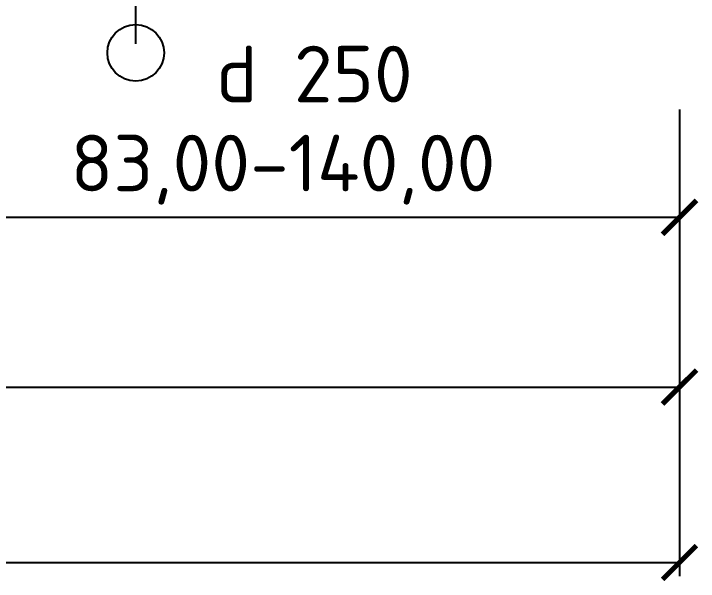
# Model space of a CAD drawing. Header units: millimetres. Extents: x 3633 to 4629, y 3430 to 3787.
# Drawn here: x 4596.73 to 4626.95, y 3553.53 to 3578.6 of the extents above; entities that cross this region are included whole.
import ezdxf

# ---------------------------------------------------------------- set-up
doc = ezdxf.new("R2010")
doc.units = ezdxf.units.MM
doc.styles.add('СПДС', font='isocpeur.ttf')
doc.dimstyles.new('СПДС', dxfattribs={"dimtxt": 1.25, "dimasz": 0.75, "dimexe": 0.3, "dimexo": 0.2, "dimgap": 0.3, "dimtad": 1, "dimrnd": 0.05, "dimzin": 1, "dimtxsty": 'СПДС', "dimblk": 'ARCHTICK', "dimcen": 0.6, "dimclrd": 7, "dimclre": 7, "dimclrt": 7, "dimazin": 0, "dimtfac": 1, "dimtmove": 1, "dimatfit": 3, "dimldrblk": 'OBLIQUE', "dimfxl": 1, "dimlwd": -1, "dimlwe": -1, "dimarcsym": 0})

# ---------------------------------------------------------------- blocks, each defined once
blk = doc.blocks.new('_ArchTick')
at = {"color": 0, "linetype": 'ByBlock', "const_width": 0.15}
blk.add_lwpolyline([(-0.5, -0.5), (0.5, 0.5)], dxfattribs=at)
blk = doc.blocks.new('*D186')
at = {"color": 7, "transparency": 16777216}
for p, q in [((4550.993, 3569.208), (4550.993, 3561.51)), ((4626.118, 3569.208), (4626.118, 3561.509)), ((4550.993, 3562.11), (4626.118, 3562.109))]:
    blk.add_line(p, q, dxfattribs=at)
at = {"layer": 'Defpoints', "color": 0, "transparency": 16777216}
for p in [(4550.993, 3569.608), (4626.118, 3569.608), (4626.118, 3562.109)]:
    blk.add_point(p, dxfattribs=at)
at = {"color": 7, "transparency": 16777216, "xscale": 1.5, "yscale": 1.5, "zscale": 1.5}
for p, rotation in [((4550.993, 3562.11), 179.9996016160246), ((4626.118, 3562.109), 359.9996016160245)]:
    blk.add_blockref('_ArchTick', p, dxfattribs=dict(at, rotation=rotation))
at = {"color": 7, "transparency": 16777216, "insert": (4588.555, 3564.209), "char_height": 2.5, "attachment_point": 5, "rotation": 359.9996, "style": 'СПДС'}
blk.add_mtext('15,00', dxfattribs=at)
blk = doc.blocks.new('_Oblique')
at = {"color": 0, "linetype": 'ByBlock', "lineweight": -2}
blk.add_line((-0.5, -0.5), (0.5, 0.5), dxfattribs=at)
blk = doc.blocks.new('*D188')
at = {"color": 7, "transparency": 16777216}
for p, q in [((4427.493, 3561.708), (4427.493, 3553.762)), ((4626.118, 3561.709), (4626.118, 3553.763)), ((4427.493, 3554.362), (4626.118, 3554.363))]:
    blk.add_line(p, q, dxfattribs=at)
at = {"layer": 'Defpoints', "color": 0, "transparency": 16777216}
for p in [(4427.493, 3562.108), (4626.118, 3562.109), (4626.118, 3554.363)]:
    blk.add_point(p, dxfattribs=at)
at = {"color": 7, "transparency": 16777216, "xscale": 1.5, "yscale": 1.5, "zscale": 1.5}
for p, rotation in [((4427.493, 3554.362), 180.0001973891662), ((4626.118, 3554.363), 0.0001973891662108201)]:
    blk.add_blockref('_ArchTick', p, dxfattribs=dict(at, rotation=rotation))
at = {"color": 7, "transparency": 16777216, "insert": (4546.805, 3558.562), "char_height": 2.5, "attachment_point": 5, "rotation": 0.0002, "style": 'СПДС'}
blk.add_mtext('39,70', dxfattribs=at)
blk = doc.blocks.new('*D247')
at = {"color": 7, "transparency": 16777216}
for p, q in [((4592.118, 3584.435), (4592.118, 3580.206)), ((4602.118, 3577.268), (4602.118, 3581.406)), ((4592.118, 3580.806), (4602.118, 3580.806))]:
    blk.add_line(p, q, dxfattribs=at)
at = {"layer": 'Defpoints', "color": 0, "transparency": 16777216}
for p in [(4592.118, 3584.835), (4602.118, 3580.806), (4602.118, 3576.868)]:
    blk.add_point(p, dxfattribs=at)
at = {"color": 7, "transparency": 16777216, "xscale": 1.5, "yscale": 1.5, "zscale": 1.5, "rotation": 180}
blk.add_blockref('_ArchTick', (4592.118, 3580.806), dxfattribs=at)
at = {"color": 7, "transparency": 16777216, "xscale": 1.5, "yscale": 1.5, "zscale": 1.5}
blk.add_blockref('_ArchTick', (4602.118, 3580.806), dxfattribs=at)
at = {"color": 7, "transparency": 16777216, "insert": (4597.118, 3582.906), "char_height": 2.5, "attachment_point": 5, "style": 'СПДС'}
blk.add_mtext('2,00', dxfattribs=at)
blk = doc.blocks.new('*D241')
at = {"color": 7, "transparency": 16777216}
for p, q in [((4591.118, 3574.368), (4591.118, 3569.008)), ((4626.118, 3574.368), (4626.118, 3569.008)), ((4591.118, 3569.608), (4626.118, 3569.608))]:
    blk.add_line(p, q, dxfattribs=at)
at = {"layer": 'Defpoints', "color": 0, "transparency": 16777216}
for p in [(4591.118, 3574.768), (4626.118, 3574.768), (4626.118, 3569.608)]:
    blk.add_point(p, dxfattribs=at)
at = {"color": 7, "transparency": 16777216, "xscale": 1.5, "yscale": 1.5, "zscale": 1.5, "rotation": 180}
blk.add_blockref('_ArchTick', (4591.118, 3569.608), dxfattribs=at)
at = {"color": 7, "transparency": 16777216, "xscale": 1.5, "yscale": 1.5, "zscale": 1.5}
blk.add_blockref('_ArchTick', (4626.118, 3569.608), dxfattribs=at)
at = {"color": 7, "transparency": 16777216, "insert": (4608.618, 3571.708), "char_height": 2.5, "attachment_point": 5, "style": 'СПДС'}
blk.add_mtext('83,00-140,00', dxfattribs=at)

msp = doc.modelspace()

# ---------------------------------------------------------------- linework, layer by layer
at = {"color": 0}
msp.add_circle((4602.118, 3576.868), 1.25, dxfattribs=at)

# ---------------------------------------------------------------- texts
at = {"color": 0, "style": 'СПДС'}
msp.add_text('d 250', height=2.5, dxfattribs=at).set_placement((4605.667, 3574.68))

# ---------------------------------------------------------------- dimensions: what is measured, and where the dimension line sits
at = {"color": 0}
dim = msp.add_linear_dim(base=(4602.118, 3580.806), p1=(4592.118, 3584.835), p2=(4602.118, 3576.868), angle=180, dimstyle='СПДС', override={"dimscale": 2, "dimlfac": 0.2}, dxfattribs=at)
dim.commit()
dim.dimension.update_dxf_attribs({"geometry": '*D247', "text_midpoint": (4597.118, 3582.906)})
dim = msp.add_aligned_dim(p1=(4591.118, 3574.768), p2=(4626.118, 3574.768), distance=-5.159, text='83,00-140,00', dimstyle='СПДС', override={"dimscale": 2, "dimlfac": 0.2}, dxfattribs=at)
dim.commit()
dim.dimension.update_dxf_attribs({"geometry": '*D241', "text_midpoint": (4608.618, 3571.708)})
dim = msp.add_aligned_dim(p1=(4550.9931, 3569.6083), p2=(4626.1176, 3569.6078), distance=-7.4987, dimstyle='СПДС', override={"dimscale": 2, "dimlfac": 0.2}, dxfattribs=at)
dim.commit()
dim.dimension.update_dxf_attribs({"geometry": '*D186', "text_midpoint": (4588.5553, 3564.2094)})
dim = msp.add_linear_dim(base=(4626.1175, 3554.3625), p1=(4427.4931, 3562.1083), p2=(4626.1175, 3562.109), angle=0.0002, dimstyle='СПДС', override={"dimscale": 2, "dimlfac": 0.2}, dxfattribs=at)
dim.commit()
dim.dimension.update_dxf_attribs({"geometry": '*D188', "text_midpoint": (4546.8053, 3556.4622), "dimtype": 161})

doc.saveas('drawing.dxf')
